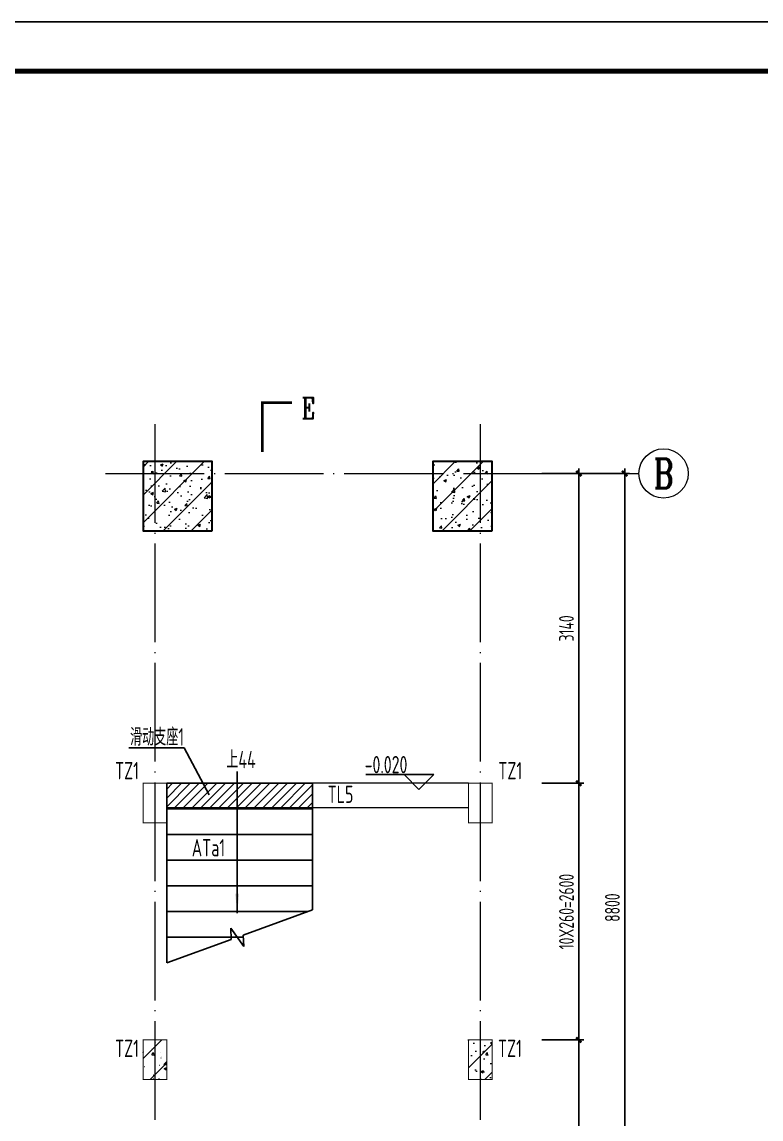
# Model space of a CAD drawing. Extents: x 56246 to 893198, y -950445 to -423535.
# Drawn here: x 434898 to 442395, y -471274 to -460155 of the extents above; entities that cross this region are included whole.
import ezdxf
from ezdxf.enums import TextEntityAlignment as Align

# ---------------------------------------------------------------- set-up
doc = ezdxf.new("R2010")
doc.units = 0
doc.header["$LTSCALE"] = 500
for name, pattern in [('CONTINOUS', [0]), ('DASH', [0.35, 0.25, -0.1]), ('DOTE', [2.42, 2, -0.2, 0.02, -0.2])]:
    doc.linetypes.add(name, pattern=pattern)
for name, color, linetype, lineweight in [('0S-板-上层柱线', 6, 'Continuous', 18), ('0S-柱-线', 50, 'Continuous', 30), ('0S-梁-线', 5, 'Continuous', 18), ('0S-楼梯-文字', 4, 'Continuous', 20), ('0S-轴线', 1, 'DOTE', 13), ('0S-轴线尺寸', 6, 'CONTINOUS', 18), ('0S-轴线编号', 6, 'CONTINOUS', 18), ('上层柱线', 6, 'Continuous', 18)]:
    doc.layers.add(name, color=color, linetype=linetype, lineweight=lineweight)
for name, color, linetype in [('PUB_DIM', 3, 'Continuous'), ('STAIR', 4, 'Continuous'), ('T-TK', 157, 'Continuous'), ('TEXT_LT', 90, 'Continuous'), ('照明平面标注层', 111, 'Continuous')]:
    doc.layers.add(name, color=color, linetype=linetype)
doc.styles.add('_TCH_LABEL', font='COMPLEX', dxfattribs={"bigfont": 'GBCBIG'})
doc.styles.add('TSSD_Axis', font='complex.shx', dxfattribs={"width": 0.7, "bigfont": 'hztxt.shx'})
doc.styles.add('TSSD_DIMENSION', font='tssdeng.shx', dxfattribs={"width": 0.7, "bigfont": 'Hztxt.shx'})
doc.styles.add('TSSD_Rein', font='Tssdeng.shx', dxfattribs={"width": 0.7, "bigfont": 'hztxt.shx'})
doc.dimstyles.new('TSSD_50_50', dxfattribs={"dimtxt": 150, "dimasz": 50, "dimexe": 50, "dimexo": 125, "dimgap": 50, "dimtad": 1, "dimdec": 0, "dimzin": 0, "dimdsep": 46, "dimtxsty": 'TSSD_DIMENSION', "dimblk": 'ARCHTICK', "dimblk1": 'ARCHTICK', "dimblk2": 'ARCHTICK', "dimcen": 0, "dimdle": 50, "dimclrt": 7, "dimadec": 0, "dimazin": 0, "dimtfac": 1, "dimtdec": 0, "dimtix": 1, "dimtmove": 2, "dimatfit": 3, "dimfxl": 1, "dimtolj": 1, "dimtzin": 0, "dimarcsym": 0})
pattern_1 = [(45, (118988.74, 5010.44), (-141.421356, 141.421356), []), (50, (118988.74, 5010.44), (286.90407, -25.10085), [30, -330]), (355, (118988.74, 5010.44), (-55.50053, 300.87685), [24, -264]), (100.4514, (119012.65, 5008.35), (231.40375, 275.77582), [25.49608, -280.45684]), (46.1842, (118988.74, 5090.44), (426.89642, -66.2076), [45, -495]), (96.6356, (119024.3, 5084.92), (373.86508, 389.64715), [38.2441, -420.6852]), (351.1842, (118988.74, 5090.44), (373.86478, 389.64744), [36, -396]), (21, (119028.74, 5070.44), (238.76282, -161.04756), [30, -330]), (326, (119028.74, 5070.44), (97.32613, 290.06002), [24, -264]), (71.4514, (119048.64, 5057.02), (336.08905, 129.0122), [25.49608, -280.45684]), (37.5, (118988.74, 5010.44), (4.863942, 133.157542), [2, -260.8, 2, -268, 2, -265]), (7.5, (118988.74, 5010.44), (105.227815, 157.764685), [2, -152.8, 2, -254.8, 2, -101]), (327.5, (118899.54, 5010.44), (213.528974, -9.021949), [2, -100, 2, -312, 2, -414]), (317.5, (118859.54, 5010.44), (233.27447, 40.04199), [2, -130, 2, -207.2, 2, -294])]
pattern_2 = [(45, (50605.44, 83193.43), (-141.421356, 141.421356), []), (50, (50605.44, 83193.43), (286.90407, -25.10085), [30, -330]), (355, (50605.44, 83193.43), (-55.50053, 300.87685), [24, -264]), (100.4514, (50629.35, 83191.34), (231.40375, 275.77582), [25.49608, -280.45684]), (46.1842, (50605.44, 83273.43), (426.89642, -66.2076), [45, -495]), (96.6356, (50641, 83267.9), (373.86508, 389.64715), [38.24412, -420.6852]), (351.1842, (50605.44, 83273.43), (373.86478, 389.64744), [36, -396]), (21, (50645.44, 83253.43), (238.76282, -161.04756), [30, -330]), (326, (50645.44, 83253.43), (97.32613, 290.06002), [24, -264]), (71.4514, (50665.34, 83240.01), (336.08905, 129.0122), [25.49608, -280.45684]), (37.5, (50605.44, 83193.43), (4.863942, 133.157542), [2, -260.8, 2, -268, 2, -265]), (7.5, (50605.44, 83193.43), (105.227815, 157.764685), [2, -152.8, 2, -254.8, 2, -101]), (327.5, (50516.24, 83193.43), (213.528974, -9.021949), [2, -100, 2, -312, 2, -414]), (317.5, (50476.24, 83193.43), (233.27447, 40.041993), [2, -130, 2, -207.2, 2, -294])]

# ---------------------------------------------------------------- blocks, each defined once
blk = doc.blocks.new('A0-DWF')
at = {"layer": 'T-TK'}
blk.add_line((0, 0), (118900, 0), dxfattribs=at)
at = {"layer": 'T-TK', "const_width": 100}
blk.add_lwpolyline([(2500, -83100), (117900, -83100), (117900, -1000), (2500, -1000)], close=True, dxfattribs=at)
blk = doc.blocks.new('_ArchTick')
at = {"color": 0, "linetype": 'ByBlock', "const_width": 0.5}
blk.add_lwpolyline([(-0.53, -0.53), (0.53, 0.53)], dxfattribs=at)
blk = doc.blocks.new('*D711')
at = {"layer": '0S-轴线尺寸', "color": 0, "lineweight": -2, "transparency": 16777216}
for p, q in [((440171, -464731), (441062, -464731)), ((441012, -464681), (441012, -473581)), ((440171, -473531), (441062, -473531))]:
    blk.add_line(p, q, dxfattribs=at)
at = {"layer": 'Defpoints', "color": 0, "transparency": 16777216}
for p in [(440046, -464731), (440046, -473531), (441012, -473531)]:
    blk.add_point(p, dxfattribs=at)
at = {"layer": '0S-轴线尺寸', "color": 0, "lineweight": -2, "transparency": 16777216, "xscale": 50, "yscale": 50, "zscale": 50}
for p, rotation in [((441012, -464731), 90), ((441012, -473531), 270)]:
    blk.add_blockref('_ArchTick', p, dxfattribs=dict(at, rotation=rotation))
at = {"layer": '0S-轴线尺寸', "color": 7, "transparency": 16777216, "insert": (440887, -469131), "char_height": 150, "attachment_point": 5, "rotation": 90, "style": 'TSSD_DIMENSION'}
blk.add_mtext('\\A1;8800', dxfattribs=at)
blk = doc.blocks.new('*D714')
at = {"layer": '0S-轴线尺寸', "color": 0, "lineweight": -2, "transparency": 16777216}
for p, q in [((440546, -473581), (440546, -470421)), ((440171, -470471), (440596, -470471)), ((440171, -473531), (440596, -473531))]:
    blk.add_line(p, q, dxfattribs=at)
at = {"layer": 'Defpoints', "color": 0, "transparency": 16777216}
for p in [(440046, -470471), (440546, -470471), (440046, -473531)]:
    blk.add_point(p, dxfattribs=at)
at = {"layer": '0S-轴线尺寸', "color": 0, "lineweight": -2, "transparency": 16777216, "xscale": 50, "yscale": 50, "zscale": 50}
for p, rotation in [((440546, -470471), 90), ((440546, -473531), 270)]:
    blk.add_blockref('_ArchTick', p, dxfattribs=dict(at, rotation=rotation))
at = {"layer": '0S-轴线尺寸', "color": 7, "transparency": 16777216, "insert": (440421, -472001), "char_height": 150, "attachment_point": 5, "rotation": 90, "style": 'TSSD_DIMENSION'}
blk.add_mtext('\\A1;3060', dxfattribs=at)
blk = doc.blocks.new('*D718')
at = {"layer": '0S-轴线尺寸', "color": 0, "lineweight": -2, "transparency": 16777216}
for p, q in [((440171, -464731), (440596, -464731)), ((440546, -467921), (440546, -464681)), ((440171, -467871), (440596, -467871))]:
    blk.add_line(p, q, dxfattribs=at)
at = {"layer": 'Defpoints', "color": 0, "transparency": 16777216}
for p in [(440046, -464731), (440546, -464731), (440046, -467871)]:
    blk.add_point(p, dxfattribs=at)
at = {"layer": '0S-轴线尺寸', "color": 0, "lineweight": -2, "transparency": 16777216, "xscale": 50, "yscale": 50, "zscale": 50}
for p, rotation in [((440546, -464731), 90), ((440546, -467871), 270)]:
    blk.add_blockref('_ArchTick', p, dxfattribs=dict(at, rotation=rotation))
at = {"layer": '0S-轴线尺寸', "color": 7, "transparency": 16777216, "insert": (440421, -466301), "char_height": 150, "attachment_point": 5, "rotation": 90, "style": 'TSSD_DIMENSION'}
blk.add_mtext('\\A1;3140', dxfattribs=at)
blk = doc.blocks.new('*D719')
at = {"layer": '0S-轴线尺寸', "color": 0, "lineweight": -2, "transparency": 16777216}
for p, q in [((440171, -467871), (440596, -467871)), ((440546, -470521), (440546, -467821)), ((440171, -470471), (440596, -470471))]:
    blk.add_line(p, q, dxfattribs=at)
at = {"layer": 'Defpoints', "color": 0, "transparency": 16777216}
for p in [(440046, -467871), (440546, -467871), (440046, -470471)]:
    blk.add_point(p, dxfattribs=at)
at = {"layer": '0S-轴线尺寸', "color": 0, "lineweight": -2, "transparency": 16777216, "xscale": 50, "yscale": 50, "zscale": 50}
for p, rotation in [((440546, -467871), 90), ((440546, -470471), 270)]:
    blk.add_blockref('_ArchTick', p, dxfattribs=dict(at, rotation=rotation))
at = {"layer": '0S-轴线尺寸', "color": 7, "transparency": 16777216, "insert": (440421, -469171), "char_height": 150, "attachment_point": 5, "rotation": 90, "style": 'TSSD_DIMENSION'}
blk.add_mtext('\\A1;10X260=2600', dxfattribs=at)
blk = doc.blocks.new('_ARROW')
blk.add_solid([(0, 0), (-1, 0.1), (-1, -0.1)])
blk = doc.blocks.new('ts_axno')
at = {"color": 0, "linetype": 'ByBlock', "lineweight": -2}
blk.add_circle((0, 0), 0.5, dxfattribs=at)
at = {"color": 0, "linetype": 'ByBlock', "lineweight": -2, "style": 'TSSD_Axis', "width": 0.7}
blk.add_attdef('A', text='', height=0.6, dxfattribs=at).set_placement((0, 0), align=Align.MIDDLE_CENTER)

msp = doc.modelspace()

# ---------------------------------------------------------------- hatches: boundary and pattern name
h = msp.add_hatch()
h.set_pattern_fill('ANSI31', color=256, scale=20)
h.set_pattern_definition([(45, (116573.21, 2270), (-44.9012806, 44.9012806), [])])
h.paths.add_polyline_path([(437846.3437, -468121.0176), (436366.3437, -468121.0176), (436366.3437, -467871.0176), (437846.3437, -467871.0176)])
at = {"layer": '上层柱线'}
h = msp.add_hatch(dxfattribs=at)
h.set_pattern_fill('钢筋混凝土', color=256, scale=40, pattern_type=2)
h.set_pattern_definition(pattern_2)
h.paths.add_polyline_path([(436826.3437, -465311.0176), (436826.3437, -464611.0176), (436126.3437, -464611.0176), (436126.3437, -465311.0176)])
h = msp.add_hatch(dxfattribs=at)
h.set_pattern_fill('钢筋混凝土', color=256, scale=40, pattern_type=2)
h.set_pattern_definition(pattern_2)
h.paths.add_polyline_path([(439666.3437, -465311.0176), (439666.3437, -464611.0176), (439066.3437, -464611.0176), (439066.3437, -465311.0176)])
h = msp.add_hatch(dxfattribs=at)
h.set_pattern_fill('钢筋混凝土', color=256, scale=40, pattern_type=2)
h.set_pattern_definition(pattern_1)
h.paths.add_polyline_path([(436126.3437, -470871.0176), (436366.3437, -470871.0176), (436366.3437, -470471.0176), (436126.3437, -470471.0176)])
h = msp.add_hatch(dxfattribs=at)
h.set_pattern_fill('钢筋混凝土', color=256, scale=40, pattern_type=2)
h.set_pattern_definition(pattern_1)
h.paths.add_polyline_path([(439426.3437, -470871.0176), (439666.3437, -470871.0176), (439666.3437, -470471.0176), (439426.3437, -470471.0176)])

# ---------------------------------------------------------------- linework, layer by layer
at = {"linetype": 'DASH', "ltscale": 0.5}
msp.add_lwpolyline([(437846.3437, -468121.0176), (436366.3437, -468121.0176), (436366.3437, -467871.0176), (437846.3437, -467871.0176)], close=True, dxfattribs=at)
at = {"layer": '0S-板-上层柱线', "const_width": 10}
for points in [[(436126.3437, -467871.0176), (436366.3437, -467871.0176), (436366.3437, -468271.0176), (436126.3437, -468271.0176)], [(439426.3437, -467871.0176), (439666.3437, -467871.0176), (439666.3437, -468271.0176), (439426.3437, -468271.0176)], [(436126.3437, -470471.0176), (436366.3437, -470471.0176), (436366.3437, -470871.0176), (436126.3437, -470871.0176)], [(439426.3437, -470471.0176), (439666.3437, -470471.0176), (439666.3437, -470871.0176), (439426.3437, -470871.0176)]]:
    msp.add_lwpolyline(points, close=True, dxfattribs=at)
at = {"layer": '0S-柱-线'}
for points in [[(436826.3437, -465311.0176), (436826.3437, -464611.0176), (436126.3437, -464611.0176), (436126.3437, -465311.0176)], [(439666.3437, -465311.0176), (439666.3437, -464611.0176), (439066.3437, -464611.0176), (439066.3437, -465311.0176)]]:
    msp.add_lwpolyline(points, close=True, dxfattribs=at)
at = {"layer": '0S-梁-线'}
for p, q in [((439426.3437, -467871.0176), (436366.3437, -467871.0176)), ((439426.3437, -468121.0176), (436366.3437, -468121.0176))]:
    msp.add_line(p, q, dxfattribs=at)
at = {"layer": '0S-楼梯-文字', "const_width": 25}
msp.add_lwpolyline([(437336.4669, -464513.7499), (437336.4669, -464013.7499), (437636.4669, -464013.7499)], dxfattribs=at)
at = {"layer": '0S-轴线'}
for p, q in [((436246.3437, -464231.0176), (436246.3437, -474031.0176)), ((439546.3437, -464231.0176), (439546.3437, -474031.0176)), ((435746.3437, -464731.0176), (440046.3437, -464731.0176))]:
    msp.add_line(p, q, dxfattribs=at)
at = {"layer": '0S-轴线编号'}
msp.add_line((440046.3437, -464731.0176), (441156.0095, -464731.0176), dxfattribs=at)
at = {"layer": 'PUB_DIM'}
for p, q in [((438925.1057, -467782.2566), (438385.1057, -467782.2566)), ((439075.1057, -467782.2566), (438775.1057, -467782.2566)), ((438775.1057, -467782.2566), (438925.1057, -467932.2566)), ((438925.1057, -467932.2566), (439075.1057, -467782.2566))]:
    msp.add_line(p, q, dxfattribs=at)
msp.add_lwpolyline([(437081.3437, -469188.3505), (437081.3437, -467752.416)], dxfattribs=at)
at = {"layer": 'STAIR'}
for p, q in [((437846.3437, -467871.0176), (436366.3437, -467871.0176)), ((436366.3437, -467871.0176), (436366.3437, -469691.0176)), ((437846.3437, -467871.0176), (437846.3437, -469152.8358)), ((437846.3437, -468131.0176), (436366.3437, -468131.0176)), ((437846.3437, -468391.0176), (436366.3437, -468391.0176)), ((437846.3437, -468651.0176), (436366.3437, -468651.0176)), ((437846.3437, -468911.0176), (436366.3437, -468911.0176)), ((437796.3437, -469171.0176), (436366.3437, -469171.0176)), ((437846.3437, -469152.8358), (437142.4302, -469408.8043)), ((437143.3352, -469431.0176), (436366.3437, -469431.0176)), ((437015.5581, -469337.8926), (437020.2571, -469453.2309)), ((437147.1292, -469524.1426), (437015.5581, -469337.8926)), ((437142.4302, -469408.8043), (437147.1292, -469524.1426)), ((437020.2571, -469453.2309), (436366.3437, -469691.0176))]:
    msp.add_line(p, q, dxfattribs=at)
at = {"layer": 'TEXT_LT'}
msp.add_lwpolyline([(436796.352, -467989.3396), (436543.08, -467512.5239), (435982.7013, -467512.5239)], dxfattribs=at)
at = {"layer": '上层柱线'}
for points in [[(436826.3437, -465311.0176), (436826.3437, -464611.0176), (436126.3437, -464611.0176), (436126.3437, -465311.0176)], [(439666.3437, -465311.0176), (439666.3437, -464611.0176), (439066.3437, -464611.0176), (439066.3437, -465311.0176)]]:
    msp.add_lwpolyline(points, close=True, dxfattribs=at)

# ---------------------------------------------------------------- block references
at = {"layer": '0S-轴线编号'}
ref = msp.add_blockref('ts_axno', (441406.0095, -464731.0176), dxfattribs=dict(at, xscale=500, yscale=500, zscale=500))
ref.add_attrib('18', 'B', dxfattribs={"height": 300, "style": 'TSSD_Axis', "width": 0.7}).set_placement((441406.0095, -464731.0176), align=Align.MIDDLE_CENTER)
at = {"layer": 'PUB_DIM', "xscale": 200, "yscale": 200, "zscale": 200, "rotation": 270}
msp.add_blockref('_ARROW', (437081.3437, -469188.3505), dxfattribs=at)
at = {"layer": '照明平面标注层', "xscale": 0.5, "yscale": 0.5, "zscale": 0.5}
msp.add_blockref('A0-DWF', (427763.4361, -460154.8059), dxfattribs=at)

# ---------------------------------------------------------------- texts
at = {"layer": '0S-楼梯-文字'}
for s, height, style, width, p in [('E', 212.5, '_TCH_LABEL', 0.705882, (437735.1516, -464172.6785)), ('上44', 175, 'TSSD_Rein', 0.7, (436971.1269, -467717.7932)), ('TZ1', 175, 'TSSD_Rein', 0.7, (435842.4347, -467830.4957)), ('TZ1', 175, 'TSSD_Rein', 0.7, (439729.3225, -467830.4957)), ('TL5', 175, 'TSSD_Rein', 0.7, (437998.7533, -468069.8121)), ('TZ1', 175, 'TSSD_Rein', 0.7, (435842.6296, -470645.0954)), ('TZ1', 175, 'TSSD_Rein', 0.7, (439726.0076, -470645.0954))]:
    msp.add_text(s, height=height, dxfattribs=dict(at, style=style, width=width)).set_placement(p)
at = {"layer": '0S-楼梯-文字', "style": 'TSSD_Rein', "width": 0.7}
msp.add_text('-0.020', height=175, dxfattribs=at).set_placement((438591.0033, -467681.4043), align=Align.MIDDLE)
at = {"layer": 'TEXT_LT', "style": 'TSSD_Rein', "width": 0.7}
msp.add_text('滑动支座1', height=175, rotation=0.00000003, dxfattribs=at).set_placement((435994.4506, -467488.7168, 33.9))
msp.add_text('ATa1', height=175, dxfattribs=at).set_placement((436620.8445, -468611.0058))

# ---------------------------------------------------------------- dimensions: what is measured, and where the dimension line sits
at = {"layer": '0S-轴线尺寸'}
dim = msp.add_linear_dim(base=(441011.825, -473531.0176), p1=(440046.3437, -464731.0176), p2=(440046.3437, -473531.0176), angle=270, dimstyle='TSSD_50_50', dxfattribs=at)
dim.commit()
dim.dimension.update_dxf_attribs({"geometry": '*D711', "text_midpoint": (440886.825, -469131.0176)})
for p1, p2, picture, middle in [((440046.3437, -467871.0176), (440046.3437, -464731.0176), '*D718', (440421.3437, -466301.0176)), ((440046.3437, -473531.0176), (440046.3437, -470471.0176), '*D714', (440421.3437, -472001.0176))]:
    dim = msp.add_aligned_dim(p1=p1, p2=p2, distance=-500, dimstyle='TSSD_50_50', dxfattribs=at)
    dim.commit()
    dim.dimension.update_dxf_attribs({"geometry": picture, "text_midpoint": middle})
dim = msp.add_aligned_dim(p1=(440046.3437, -470471.0176), p2=(440046.3437, -467871.0176), distance=-500, text='10X260=<>', dimstyle='TSSD_50_50', dxfattribs=at)
dim.commit()
dim.dimension.update_dxf_attribs({"geometry": '*D719', "text_midpoint": (440421.3437, -469171.0176)})

doc.saveas('drawing.dxf')
